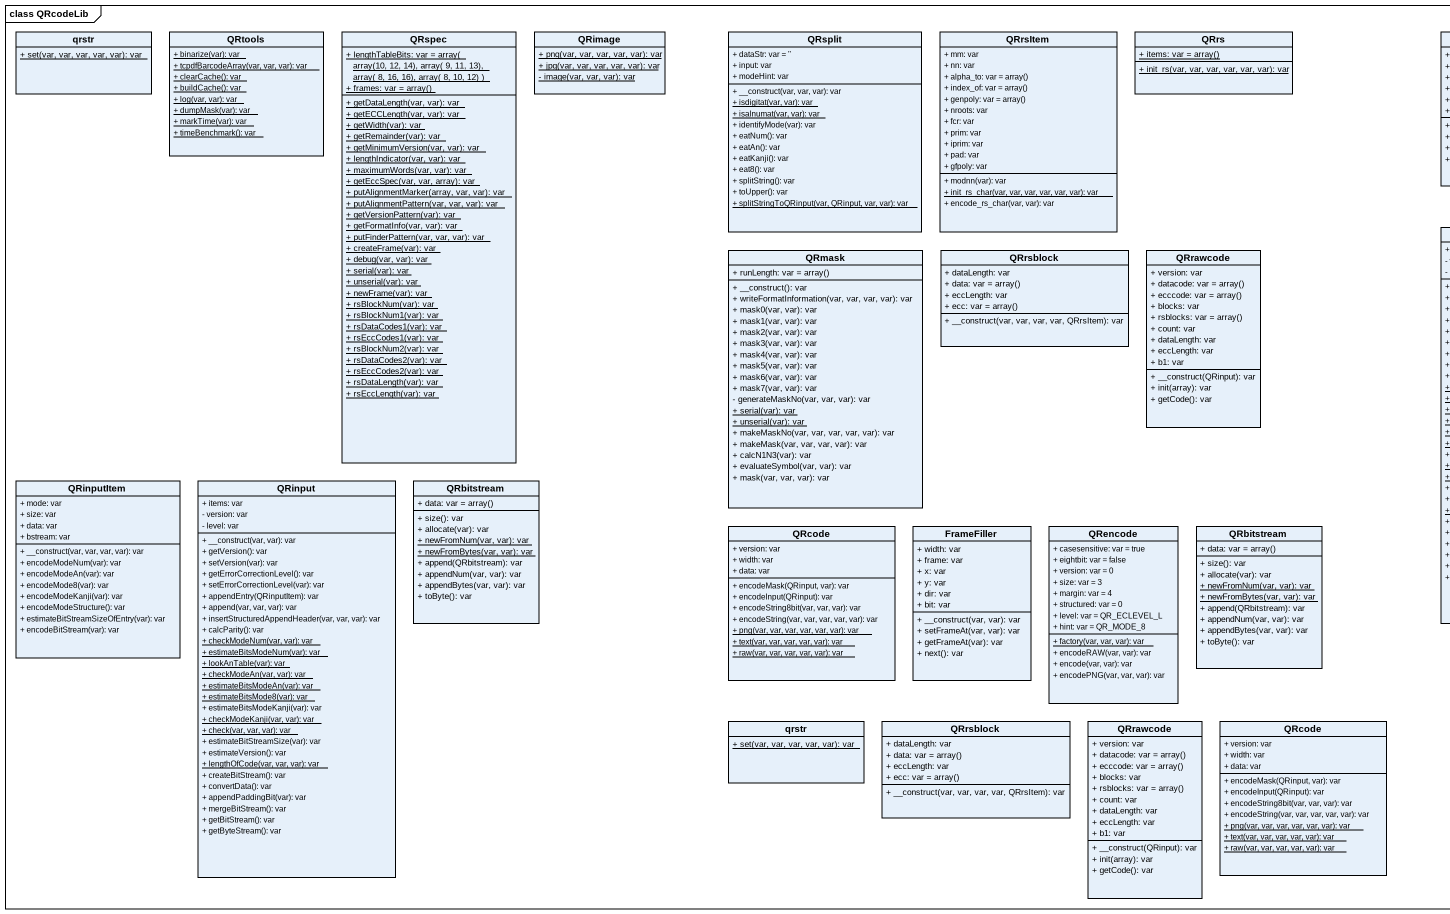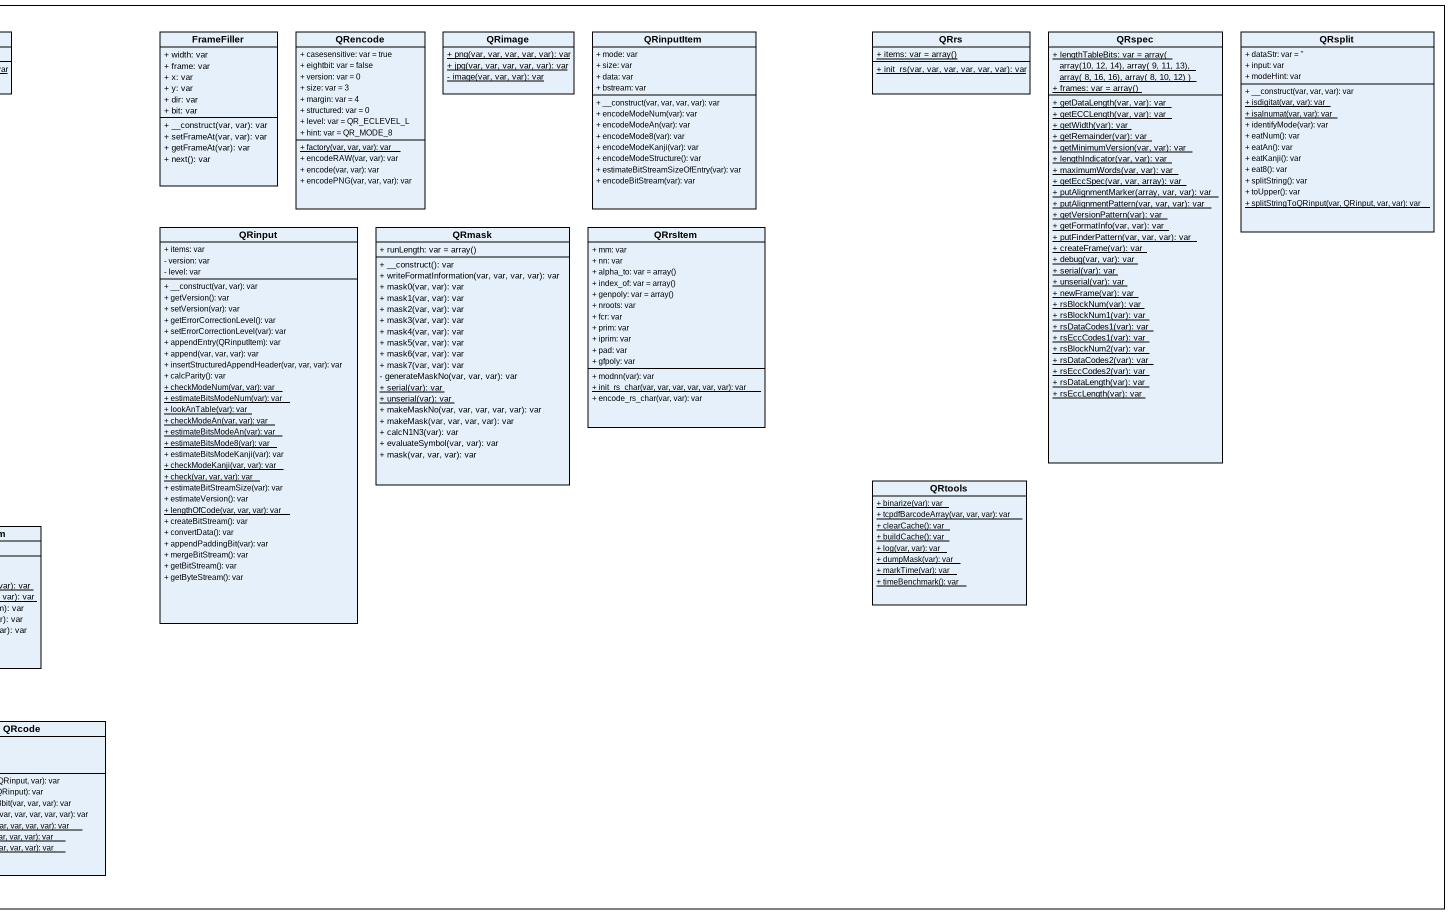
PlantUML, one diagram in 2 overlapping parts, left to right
@startuml
mainframe class QRcodeLib
hide circle
hide empty members
skinparam classAttributeIconSize 0
class qrstr {
  {static} + set(var, var, var, var, var): var
}
class QRtools {
  {static} + binarize(var): var
  {static} + tcpdfBarcodeArray(var, var, var): var
  {static} + clearCache(): var
  {static} + buildCache(): var
  {static} + log(var, var): var
  {static} + dumpMask(var): var
  {static} + markTime(var): var
  {static} + timeBenchmark(): var
}
class QRspec {
  {static} {field} + lengthTableBits: var = array( array(10, 12, 14), array( 9, 11, 13), array( 8, 16, 16), array( 8, 10, 12) )
  {static} {field} + frames: var = array()
  {static} + getDataLength(var, var): var
  {static} + getECCLength(var, var): var
  {static} + getWidth(var): var
  {static} + getRemainder(var): var
  {static} + getMinimumVersion(var, var): var
  {static} + lengthIndicator(var, var): var
  {static} + maximumWords(var, var): var
  {static} + getEccSpec(var, var, array): var
  {static} + putAlignmentMarker(array, var, var): var
  {static} + putAlignmentPattern(var, var, var): var
  {static} + getVersionPattern(var): var
  {static} + getFormatInfo(var, var): var
  {static} + putFinderPattern(var, var, var): var
  {static} + createFrame(var): var
  {static} + debug(var, var): var
  {static} + serial(var): var
  {static} + unserial(var): var
  {static} + newFrame(var): var
  {static} + rsBlockNum(var): var
  {static} + rsBlockNum1(var): var
  {static} + rsDataCodes1(var): var
  {static} + rsEccCodes1(var): var
  {static} + rsBlockNum2(var): var
  {static} + rsDataCodes2(var): var
  {static} + rsEccCodes2(var): var
  {static} + rsDataLength(var): var
  {static} + rsEccLength(var): var
}
class QRimage {
  {static} + png(var, var, var, var, var): var
  {static} + jpg(var, var, var, var, var): var
  {static} - image(var, var, var): var
}
class QRsplit {
  + dataStr: var = ''
  + input: var
  + modeHint: var
  + __construct(var, var, var): var
  {static} + isdigitat(var, var): var
  {static} + isalnumat(var, var): var
  + identifyMode(var): var
  + eatNum(): var
  + eatAn(): var
  + eatKanji(): var
  + eat8(): var
  + splitString(): var
  + toUpper(): var
  {static} + splitStringToQRinput(var, QRinput, var, var): var
}
class QRrsItem {
  + mm: var
  + nn: var
  {field} + alpha_to: var = array()
  {field} + index_of: var = array()
  {field} + genpoly: var = array()
  + nroots: var
  + fcr: var
  + prim: var
  + iprim: var
  + pad: var
  + gfpoly: var
  + modnn(var): var
  {static} + init_rs_char(var, var, var, var, var, var): var
  + encode_rs_char(var, var): var
}
class QRrs {
  {static} {field} + items: var = array()
  {static} + init_rs(var, var, var, var, var, var): var
}
class FrameFiller {
  + width: var
  + frame: var
  + x: var
  + y: var
  + dir: var
  + bit: var
  + __construct(var, var): var
  + setFrameAt(var, var): var
  + getFrameAt(var): var
  + next(): var
}
class QRencode {
  + casesensitive: var = true
  + eightbit: var = false
  + version: var = 0
  + size: var = 3
  + margin: var = 4
  + structured: var = 0
  + level: var = QR_ECLEVEL_L
  + hint: var = QR_MODE_8
  {static} + factory(var, var, var): var
  + encodeRAW(var, var): var
  + encode(var, var): var
  + encodePNG(var, var, var): var
}
class "QRimage" as QRimage_2 {
  {static} + png(var, var, var, var, var): var
  {static} + jpg(var, var, var, var, var): var
  {static} - image(var, var, var): var
}
class QRinputItem {
  + mode: var
  + size: var
  + data: var
  + bstream: var
  + __construct(var, var, var, var): var
  + encodeModeNum(var): var
  + encodeModeAn(var): var
  + encodeMode8(var): var
  + encodeModeKanji(var): var
  + encodeModeStructure(): var
  + estimateBitStreamSizeOfEntry(var): var
  + encodeBitStream(var): var
}
class "QRrs" as QRrs_2 {
  {static} {field} + items: var = array()
  {static} + init_rs(var, var, var, var, var, var): var
}
class "QRspec" as QRspec_2 {
  {static} {field} + lengthTableBits: var = array( array(10, 12, 14), array( 9, 11, 13), array( 8, 16, 16), array( 8, 10, 12) )
  {static} {field} + frames: var = array()
  {static} + getDataLength(var, var): var
  {static} + getECCLength(var, var): var
  {static} + getWidth(var): var
  {static} + getRemainder(var): var
  {static} + getMinimumVersion(var, var): var
  {static} + lengthIndicator(var, var): var
  {static} + maximumWords(var, var): var
  {static} + getEccSpec(var, var, array): var
  {static} + putAlignmentMarker(array, var, var): var
  {static} + putAlignmentPattern(var, var, var): var
  {static} + getVersionPattern(var): var
  {static} + getFormatInfo(var, var): var
  {static} + putFinderPattern(var, var, var): var
  {static} + createFrame(var): var
  {static} + debug(var, var): var
  {static} + serial(var): var
  {static} + unserial(var): var
  {static} + newFrame(var): var
  {static} + rsBlockNum(var): var
  {static} + rsBlockNum1(var): var
  {static} + rsDataCodes1(var): var
  {static} + rsEccCodes1(var): var
  {static} + rsBlockNum2(var): var
  {static} + rsDataCodes2(var): var
  {static} + rsEccCodes2(var): var
  {static} + rsDataLength(var): var
  {static} + rsEccLength(var): var
}
class "QRsplit" as QRsplit_2 {
  + dataStr: var = ''
  + input: var
  + modeHint: var
  + __construct(var, var, var): var
  {static} + isdigitat(var, var): var
  {static} + isalnumat(var, var): var
  + identifyMode(var): var
  + eatNum(): var
  + eatAn(): var
  + eatKanji(): var
  + eat8(): var
  + splitString(): var
  + toUpper(): var
  {static} + splitStringToQRinput(var, QRinput, var, var): var
}
class QRinput {
  + items: var
  - version: var
  - level: var
  + __construct(var, var): var
  + getVersion(): var
  + setVersion(var): var
  + getErrorCorrectionLevel(): var
  + setErrorCorrectionLevel(var): var
  + appendEntry(QRinputItem): var
  + append(var, var, var): var
  + insertStructuredAppendHeader(var, var, var): var
  + calcParity(): var
  {static} + checkModeNum(var, var): var
  {static} + estimateBitsModeNum(var): var
  {static} + lookAnTable(var): var
  {static} + checkModeAn(var, var): var
  {static} + estimateBitsModeAn(var): var
  {static} + estimateBitsMode8(var): var
  + estimateBitsModeKanji(var): var
  {static} + checkModeKanji(var, var): var
  {static} + check(var, var, var): var
  + estimateBitStreamSize(var): var
  + estimateVersion(): var
  {static} + lengthOfCode(var, var, var): var
  + createBitStream(): var
  + convertData(): var
  + appendPaddingBit(var): var
  + mergeBitStream(): var
  + getBitStream(): var
  + getByteStream(): var
}
class QRmask {
  {field} + runLength: var = array()
  + __construct(): var
  + writeFormatInformation(var, var, var, var): var
  + mask0(var, var): var
  + mask1(var, var): var
  + mask2(var, var): var
  + mask3(var, var): var
  + mask4(var, var): var
  + mask5(var, var): var
  + mask6(var, var): var
  + mask7(var, var): var
  - generateMaskNo(var, var, var): var
  {static} + serial(var): var
  {static} + unserial(var): var
  + makeMaskNo(var, var, var, var, var): var
  + makeMask(var, var, var, var): var
  + calcN1N3(var): var
  + evaluateSymbol(var, var): var
  + mask(var, var, var): var
}
class "QRrsItem" as QRrsItem_2 {
  + mm: var
  + nn: var
  {field} + alpha_to: var = array()
  {field} + index_of: var = array()
  {field} + genpoly: var = array()
  + nroots: var
  + fcr: var
  + prim: var
  + iprim: var
  + pad: var
  + gfpoly: var
  + modnn(var): var
  {static} + init_rs_char(var, var, var, var, var, var): var
  + encode_rs_char(var, var): var
}
class "QRmask" as QRmask_2 {
  {field} + runLength: var = array()
  + __construct(): var
  + writeFormatInformation(var, var, var, var): var
  + mask0(var, var): var
  + mask1(var, var): var
  + mask2(var, var): var
  + mask3(var, var): var
  + mask4(var, var): var
  + mask5(var, var): var
  + mask6(var, var): var
  + mask7(var, var): var
  - generateMaskNo(var, var, var): var
  {static} + serial(var): var
  {static} + unserial(var): var
  + makeMaskNo(var, var, var, var, var): var
  + makeMask(var, var, var, var): var
  + calcN1N3(var): var
  + evaluateSymbol(var, var): var
  + mask(var, var, var): var
}
class QRrsblock {
  + dataLength: var
  {field} + data: var = array()
  + eccLength: var
  {field} + ecc: var = array()
  + __construct(var, var, var, var, QRrsItem): var
}
class QRrawcode {
  + version: var
  {field} + datacode: var = array()
  {field} + ecccode: var = array()
  + blocks: var
  {field} + rsblocks: var = array()
  + count: var
  + dataLength: var
  + eccLength: var
  + b1: var
  + __construct(QRinput): var
  + init(array): var
  + getCode(): var
}
class "QRinputItem" as QRinputItem_2 {
  + mode: var
  + size: var
  + data: var
  + bstream: var
  + __construct(var, var, var, var): var
  + encodeModeNum(var): var
  + encodeModeAn(var): var
  + encodeMode8(var): var
  + encodeModeKanji(var): var
  + encodeModeStructure(): var
  + estimateBitStreamSizeOfEntry(var): var
  + encodeBitStream(var): var
}
class "QRinput" as QRinput_2 {
  + items: var
  - version: var
  - level: var
  + __construct(var, var): var
  + getVersion(): var
  + setVersion(var): var
  + getErrorCorrectionLevel(): var
  + setErrorCorrectionLevel(var): var
  + appendEntry(QRinputItem): var
  + append(var, var, var): var
  + insertStructuredAppendHeader(var, var, var): var
  + calcParity(): var
  {static} + checkModeNum(var, var): var
  {static} + estimateBitsModeNum(var): var
  {static} + lookAnTable(var): var
  {static} + checkModeAn(var, var): var
  {static} + estimateBitsModeAn(var): var
  {static} + estimateBitsMode8(var): var
  + estimateBitsModeKanji(var): var
  {static} + checkModeKanji(var, var): var
  {static} + check(var, var, var): var
  + estimateBitStreamSize(var): var
  + estimateVersion(): var
  {static} + lengthOfCode(var, var, var): var
  + createBitStream(): var
  + convertData(): var
  + appendPaddingBit(var): var
  + mergeBitStream(): var
  + getBitStream(): var
  + getByteStream(): var
}
class QRbitstream {
  {field} + data: var = array()
  + size(): var
  + allocate(var): var
  {static} + newFromNum(var, var): var
  {static} + newFromBytes(var, var): var
  + append(QRbitstream): var
  + appendNum(var, var): var
  + appendBytes(var, var): var
  + toByte(): var
}
class "QRtools" as QRtools_2 {
  {static} + binarize(var): var
  {static} + tcpdfBarcodeArray(var, var, var): var
  {static} + clearCache(): var
  {static} + buildCache(): var
  {static} + log(var, var): var
  {static} + dumpMask(var): var
  {static} + markTime(var): var
  {static} + timeBenchmark(): var
}
class QRcode {
  + version: var
  + width: var
  + data: var
  + encodeMask(QRinput, var): var
  + encodeInput(QRinput): var
  + encodeString8bit(var, var, var): var
  + encodeString(var, var, var, var, var): var
  {static} + png(var, var, var, var, var, var): var
  {static} + text(var, var, var, var, var): var
  {static} + raw(var, var, var, var, var): var
}
class "FrameFiller" as FrameFiller_2 {
  + width: var
  + frame: var
  + x: var
  + y: var
  + dir: var
  + bit: var
  + __construct(var, var): var
  + setFrameAt(var, var): var
  + getFrameAt(var): var
  + next(): var
}
class "QRencode" as QRencode_2 {
  + casesensitive: var = true
  + eightbit: var = false
  + version: var = 0
  + size: var = 3
  + margin: var = 4
  + structured: var = 0
  + level: var = QR_ECLEVEL_L
  + hint: var = QR_MODE_8
  {static} + factory(var, var, var): var
  + encodeRAW(var, var): var
  + encode(var, var): var
  + encodePNG(var, var, var): var
}
class "QRbitstream" as QRbitstream_2 {
  {field} + data: var = array()
  + size(): var
  + allocate(var): var
  {static} + newFromNum(var, var): var
  {static} + newFromBytes(var, var): var
  + append(QRbitstream): var
  + appendNum(var, var): var
  + appendBytes(var, var): var
  + toByte(): var
}
class "qrstr" as qrstr_2 {
  {static} + set(var, var, var, var, var): var
}
class "QRrsblock" as QRrsblock_2 {
  + dataLength: var
  {field} + data: var = array()
  + eccLength: var
  {field} + ecc: var = array()
  + __construct(var, var, var, var, QRrsItem): var
}
class "QRrawcode" as QRrawcode_2 {
  + version: var
  {field} + datacode: var = array()
  {field} + ecccode: var = array()
  + blocks: var
  {field} + rsblocks: var = array()
  + count: var
  + dataLength: var
  + eccLength: var
  + b1: var
  + __construct(QRinput): var
  + init(array): var
  + getCode(): var
}
class "QRcode" as QRcode_2 {
  + version: var
  + width: var
  + data: var
  + encodeMask(QRinput, var): var
  + encodeInput(QRinput): var
  + encodeString8bit(var, var, var): var
  + encodeString(var, var, var, var, var): var
  {static} + png(var, var, var, var, var, var): var
  {static} + text(var, var, var, var, var): var
  {static} + raw(var, var, var, var, var): var
}
@enduml
